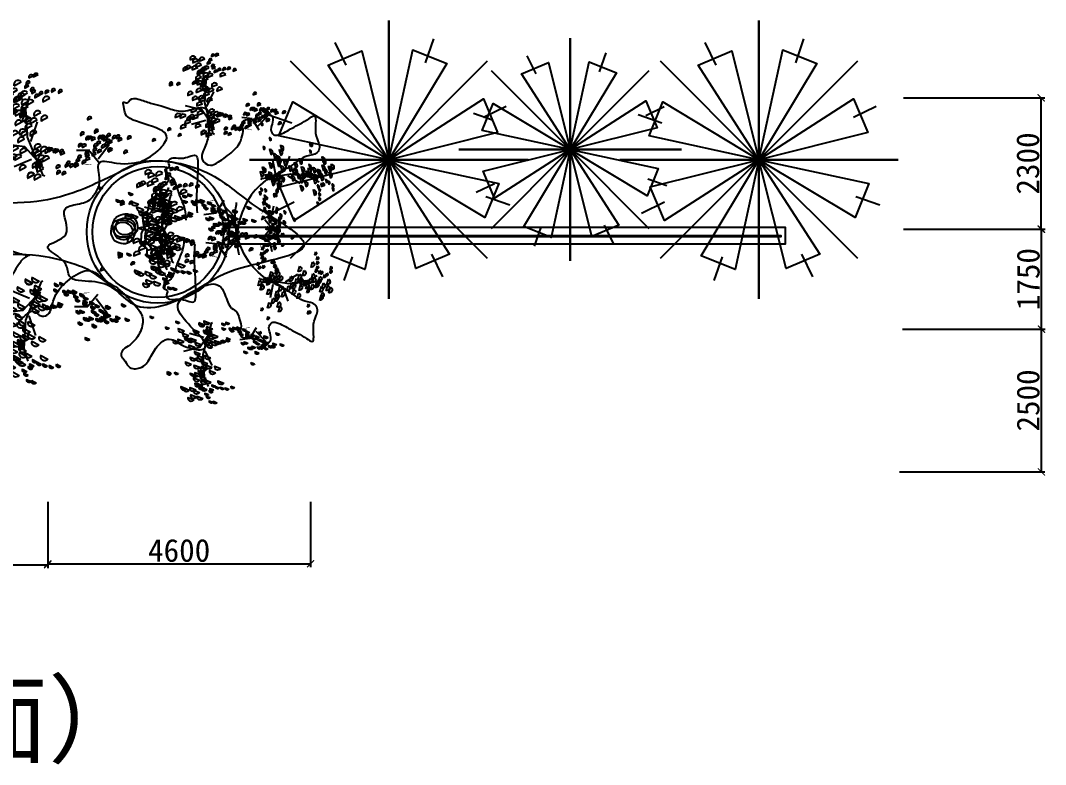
# Model space of a CAD drawing. Extents: x 652 to 897, y 187 to 370.
# Drawn here: x 710.51 to 746.39, y 293.95 to 320 of the extents above; entities that cross this region are included whole.
import ezdxf

# ---------------------------------------------------------------- set-up
doc = ezdxf.new("R2010")
doc.units = 0
doc.layers.get('0').update_dxf_attribs({"linetype": 'CONTINUOUS'})
doc.layers.get('DEFPOINTS').update_dxf_attribs({"linetype": 'CONTINUOUS'})
doc.layers.add('40', color=3, linetype='CONTINUOUS')
doc.styles.get("Standard").update_dxf_attribs({"font": 'SimSun.ttf'})
doc.dimstyles.new('ISO-25', dxfattribs={"dimscale": 0.1, "dimtxt": 8, "dimasz": 2.5, "dimexe": 1.25, "dimexo": 0.625, "dimtad": 1, "dimdec": 0, "dimlfac": 500, "dimtxsty": 'STANDARD', "dimblk": 'ARCHTICK', "dimcen": 2.5, "dimazin": 3, "dimtfac": 1, "dimtdec": 0, "dimtmove": 0, "dimatfit": 3})

# ---------------------------------------------------------------- blocks, each defined once
blk = doc.blocks.new('M_G79')
at = {"color": 3, "linetype": 'CONTINUOUS'}
for p, q in [((-1186, 4132), (-869, 4207)), ((-1072, 3965), (-755, 4040)), ((-716, 3992), (-399, 4067)), ((-222, 3919), (-31, 3964)), ((-43, 4142), (148, 4187)), ((156, 4142), (346, 4187)), ((178, 4140), (368, 4185)), ((-1641, 3610), (-1324, 3685)), ((-1503, 3661), (-1186, 3736)), ((-1157, 3600), (-840, 3675)), ((-946, 3709), (-629, 3784)), ((-712, 3440), (-395, 3515)), ((-574, 3491), (-257, 3566)), ((-326, 3777), (-136, 3822)), ((-125, 3600), (65, 3645)), ((-93, 3486), (97, 3531)), ((-2463, 3000), (-2272, 3045)), ((-1041, 3058), (-724, 3133)), ((-922, 3332), (-605, 3407)), ((-922, 3332), (-605, 3407)), ((-835, 3322), (-518, 3397)), ((-702, 2932), (-385, 3007)), ((-634, 3145), (-317, 3220)), ((-421, 3077), (-104, 3152)), ((-28, 3281), (162, 3326)), ((178, 3346), (368, 3391)), ((257, 3024), (574, 3099)), ((441, 3339), (632, 3384)), ((705, 3331), (895, 3376)), ((979, 3213), (1169, 3258)), ((-2470, 2935), (-2280, 2980)), ((-2075, 2913), (-1885, 2958)), ((-1245, 2843), (-1055, 2888)), ((-1129, 2896), (-939, 2941)), ((-1042, 2886), (-852, 2931)), ((-1007, 2768), (-690, 2843)), ((-845, 2640), (-528, 2715)), ((-800, 2683), (-610, 2728)), ((-778, 2681), (-588, 2726)), ((-742, 2809), (-552, 2854)), ((-711, 2894), (-520, 2939)), ((-259, 2552), (58, 2627)), ((-1590, 2282), (-1273, 2357)), ((-1116, 2383), (-799, 2458)), ((-777, 2456), (-460, 2531)), ((-748, 2122), (-431, 2197)), ((-697, 2381), (-380, 2456)), ((-486, 2291), (-169, 2366)), ((-24, 2284), (293, 2359)), ((-1379, 1994), (-1062, 2069)), ((-1195, 1665), (-878, 1740)), ((-1050, 1979), (-733, 2054)), ((-997, 1863), (-680, 1938)), ((-629, 1800), (-312, 1875)), ((1860, 1814), (2050, 1859)), ((-2413, 1227), (-2096, 1302)), ((-1537, 1372), (-1220, 1447)), ((1402, 1270), (1592, 1315)), ((-2156, 1154), (-1839, 1229)), ((-1953, 801), (-1636, 876)), ((-1822, 985), (-1505, 1060)), ((-1682, 1057), (-1365, 1132)), ((-1513, 994), (-1195, 1069)), ((-1227, 1183), (-910, 1258)), ((-760, 1021), (-443, 1096)), ((-661, 922), (-344, 997)), ((-607, 1202), (-290, 1277)), ((-385, 1023), (-68, 1098)), ((-218, 939), (99, 1014)), ((-86, 973), (104, 1018)), ((-43, 968), (148, 1013)), ((124, 883), (315, 928)), ((187, 854), (378, 899)), ((1199, 830), (1389, 875)), ((1574, 1031), (1764, 1076)), ((1661, 1021), (1851, 1066)), ((1785, 941), (1975, 986)), ((1990, 1205), (2181, 1250)), ((1993, 1227), (2183, 1272)), ((2070, 931), (2260, 976)), ((2179, 919), (2369, 964)), ((2218, 871), (2408, 916)), ((2443, 912), (2633, 957)), ((-2906, 603), (-2715, 648)), ((-2219, 588), (-1902, 663)), ((-1433, 523), (-1116, 598)), ((-886, 484), (-569, 559)), ((-760, 426), (-443, 501)), ((-750, 513), (-433, 588)), ((-573, 714), (-256, 789)), ((-407, 629), (-89, 704)), ((379, 789), (569, 834)), ((391, 699), (581, 744)), ((1347, 769), (1537, 814)), ((1376, 435), (1566, 480)), ((1734, 484), (1924, 529)), ((1819, 651), (2009, 696)), ((1959, 723), (2149, 768)), ((2114, 530), (2304, 575)), ((2252, 581), (2442, 626)), ((2276, 798), (2466, 843)), ((2353, 702), (2544, 747)), ((2433, 627), (2623, 672)), ((2649, 779), (2839, 824)), ((2801, 762), (2991, 807)), ((2852, 624), (3042, 669)), ((3246, 602), (3437, 647)), ((-3794, 150), (-3603, 195)), ((-2397, 215), (-2207, 260)), ((-1191, 121), (-874, 196)), ((-1188, 143), (-871, 218)), ((-941, -17), (-624, 58)), ((-755, 271), (-438, 346)), ((23, -31), (213, 14)), ((71, 206), (261, 251)), ((442, 164), (632, 209)), ((517, 244), (707, 289)), ((633, 99), (823, 144)), ((788, 104), (978, 149)), ((826, 56), (1017, 101)), ((935, 242), (1125, 287)), ((1037, 363), (1227, 408)), ((1163, 106), (1353, 151)), ((1349, 196), (1539, 241)), ((1366, 348), (1556, 393)), ((1649, 317), (1839, 362)), ((1898, 377), (2089, 422)), ((2334, 329), (2524, 374)), ((2353, 305), (2544, 350)), ((2944, 63), (3134, 108)), ((233, -121), (424, -76))]:
    blk.add_line(p, q, dxfattribs=at)
for points in [[(-474, 19), (-535, 70), (-743, 1769), (-503, 2932), (-208, 3406)], [(-656, 1561), (-179, 2279)], [(-615, 740), (-958, 1418), (-1781, 1752)], [(-1607, 740), (-823, 852)], [(1614, 559), (1079, 706)], [(1612, 537), (1876, -65)], [(1854, 135), (2456, 597)]]:
    blk.add_lwpolyline(points, dxfattribs=at)
at = {"color": 3, "linetype": 'CONTINUOUS', "const_width": 22.5}
blk.add_lwpolyline([(1251, 70), (1527, -27)], dxfattribs=at)
at = {"color": 3, "linetype": 'CONTINUOUS'}
for centre, radius in [((-1018, 4158), 157), ((-904, 3991), 157), ((-778, 3734), 157), ((-548, 4017), 157), ((-225, 3792), 94.1), ((-121, 3935), 94.1), ((58, 4157), 94.1), ((257, 4157), 94.1), ((279, 4155), 94.1), ((-1473, 3635), 157), ((-1335, 3686), 157), ((-989, 3625), 157), ((-754, 3357), 157), ((-754, 3357), 157), ((-667, 3347), 157), ((-543, 3466), 157), ((-405, 3517), 157), ((-24, 3615), 94.1), ((7, 3502), 94.1), ((279, 3361), 94.1), ((542, 3354), 94.1), ((806, 3347), 94.1), ((-2369, 2950), 94.1), ((-2362, 3015), 94.1), ((-1975, 2928), 94.1), ((-1028, 2911), 94.1), ((-941, 2902), 94.1), ((-872, 3083), 157), ((-610, 2909), 94.1), ((-534, 2958), 157), ((-466, 3171), 157), ((-253, 3103), 157), ((73, 3296), 94.1), ((425, 3050), 157), ((1080, 3228), 94.1), ((-1144, 2858), 94.1), ((-947, 2408), 157), ((-839, 2793), 157), ((-676, 2665), 157), ((-699, 2698), 94.1), ((-677, 2696), 94.1), ((-609, 2481), 157), ((-641, 2824), 94.1), ((-529, 2406), 157), ((-91, 2578), 157), ((-1422, 2307), 157), ((-1211, 2019), 157), ((-882, 2004), 157), ((-580, 2147), 157), ((-318, 2317), 157), ((144, 2309), 157), ((-1027, 1690), 157), ((-829, 1888), 157), ((-461, 1825), 157), ((1961, 1830), 94.1), ((-2245, 1252), 157), ((-1988, 1179), 157), ((-1369, 1397), 157), ((-1059, 1208), 157), ((-439, 1228), 157), ((1503, 1285), 94.1), ((2091, 1220), 94.1), ((2094, 1242), 94.1), ((-1785, 826), 157), ((-1654, 1010), 157), ((-1514, 1083), 157), ((-1344, 1020), 157), ((-592, 1046), 157), ((-492, 947), 157), ((-405, 739), 157), ((-217, 1049), 157), ((-50, 964), 157), ((15, 988), 94.1), ((58, 983), 94.1), ((225, 898), 94.1), ((288, 869), 94.1), ((479, 804), 94.1), ((1300, 845), 94.1), ((1448, 785), 94.1), ((1675, 1046), 94.1), ((1762, 1036), 94.1), ((1886, 956), 94.1), ((2171, 947), 94.1), ((2280, 935), 94.1), ((2319, 886), 94.1), ((2377, 814), 94.1), ((2544, 927), 94.1), ((2750, 794), 94.1), ((2902, 777), 94.1), ((-2805, 618), 94.1), ((-2051, 613), 157), ((-1264, 548), 157), ((-717, 509), 157), ((-592, 451), 157), ((-587, 296), 157), ((-582, 538), 157), ((-238, 654), 157), ((492, 714), 94.1), ((1138, 378), 94.1), ((1467, 364), 94.1), ((1477, 451), 94.1), ((1835, 499), 94.1), ((1919, 666), 94.1), ((1999, 393), 94.1), ((2060, 739), 94.1), ((2215, 545), 94.1), ((2353, 596), 94.1), ((2435, 344), 94.1), ((2454, 717), 94.1), ((2534, 642), 94.1), ((2953, 639), 94.1), ((3347, 618), 94.1), ((-3693, 165), 94.1), ((-2296, 231), 94.1), ((-1022, 146), 157), ((-1020, 168), 157), ((-773, 8), 157), ((124, -16), 94.1), ((172, 221), 94.1), ((542, 180), 94.1), ((617, 260), 94.1), ((734, 114), 94.1), ((889, 119), 94.1), ((927, 71), 94.1), ((1036, 257), 94.1), ((1264, 122), 94.1), ((1450, 211), 94.1), ((1750, 332), 94.1), ((2454, 320), 94.1), ((3045, 78), 94.1), ((334, -106), 94.1)]:
    blk.add_arc(centre, radius, 18.4422, 198.4146, dxfattribs=at)
at = {"width": 0.8, "flags": 9}
for tag in ['XSIZE', 'YSIZE']:
    blk.add_attdef(tag, (0, 0), '', height=0.5, dxfattribs=at)
blk = doc.blocks.new('PLANT23')
at = {"color": 3}
blk.add_lwpolyline([(-1686, 1786), (82, 18), (82, 2518)], dxfattribs=at)
for points in [[(82, 2518), (82, 18), (1849, 1786)], [(-684, 1716), (-882, 2124)], [(741, 1760), (889, 2188)], [(82, 18), (-1010, 1716), (-404, 1972), (82, 18)], [(82, 18), (510, 1991), (1120, 1743), (82, 18)], [(-2418, 18), (82, 18), (-1686, 1786)], [(1849, 1786), (82, 18), (2582, 18)], [(82, 18), (1779, 1110), (2035, 504), (82, 18)], [(82, 18), (-1891, 447), (-1643, 1056), (82, 18)], [(1779, 784), (2187, 982)], [(-1660, 677), (-2089, 826)], [(-1686, -1750), (82, 18), (-2418, 18)], [(82, 18), (-1616, -1073), (-1872, -467), (82, 18)], [(82, -2482), (82, 18), (-1686, -1750)], [(82, 18), (-347, -1954), (-956, -1707), (82, 18)], [(82, 18), (2054, -410), (1807, -1020), (82, 18)], [(2582, 18), (82, 18), (1849, -1750)], [(82, 18), (1173, -1679), (567, -1936), (82, 18)], [(1849, -1750), (82, 18), (82, -2482)], [(1823, -641), (2252, -789)], [(-1616, -747), (-2024, -945)], [(-577, -1723), (-726, -2152)], [(847, -1679), (1045, -2087)]]:
    blk.add_lwpolyline(points)
blk = doc.blocks.new('_ARCHTICK')
at = {"color": 0, "linetype": 'BYBLOCK', "const_width": 0.15}
blk.add_lwpolyline([(-0.5, -0.5), (0.5, 0.5)], dxfattribs=at)
blk = doc.blocks.new('*D26')
at = {"color": 0}
for p, q in [((711.463, 303.141), (711.463, 300.852)), ((720.664, 303.141), (720.664, 300.852)), ((711.463, 300.977), (720.664, 300.977))]:
    blk.add_line(p, q, dxfattribs=at)
at = {"layer": 'DEFPOINTS', "color": 0}
for p in [(711.463, 303.204), (720.664, 303.204), (720.664, 300.977)]:
    blk.add_point(p, dxfattribs=at)
at = {"color": 0, "xscale": 0.25, "yscale": 0.25, "zscale": 0.25, "rotation": 180}
blk.add_blockref('_ARCHTICK', (711.463, 300.977), dxfattribs=at)
at = {"color": 0, "xscale": 0.25, "yscale": 0.25, "zscale": 0.25}
blk.add_blockref('_ARCHTICK', (720.664, 300.977), dxfattribs=at)
at = {"color": 0, "insert": (716.063, 301.439), "char_height": 0.8, "attachment_point": 5}
blk.add_mtext('4600', dxfattribs=at)
blk = doc.blocks.new('*D32')
at = {"color": 0}
for p, q in [((691.263, 303.301), (691.263, 300.82)), ((711.463, 303.141), (711.463, 300.82)), ((691.263, 300.945), (711.463, 300.945))]:
    blk.add_line(p, q, dxfattribs=at)
at = {"layer": 'DEFPOINTS', "color": 0}
for p in [(691.263, 303.363), (711.463, 303.204), (711.463, 300.945)]:
    blk.add_point(p, dxfattribs=at)
at = {"color": 0, "xscale": 0.25, "yscale": 0.25, "zscale": 0.25, "rotation": 180}
blk.add_blockref('_ARCHTICK', (691.263, 300.945), dxfattribs=at)
at = {"color": 0, "xscale": 0.25, "yscale": 0.25, "zscale": 0.25}
blk.add_blockref('_ARCHTICK', (711.463, 300.945), dxfattribs=at)
at = {"color": 0, "insert": (701.363, 301.408), "char_height": 0.8, "attachment_point": 5}
blk.add_mtext('10100', dxfattribs=at)
blk = doc.blocks.new('*D37')
at = {"color": 0}
for p, q in [((741.421, 312.693), (746.372, 312.693)), ((746.247, 309.194), (746.247, 312.693)), ((741.376, 309.194), (746.372, 309.194))]:
    blk.add_line(p, q, dxfattribs=at)
at = {"layer": 'DEFPOINTS', "color": 0}
for p in [(741.359, 312.693), (746.247, 312.693), (741.314, 309.194)]:
    blk.add_point(p, dxfattribs=at)
at = {"color": 0, "xscale": 0.25, "yscale": 0.25, "zscale": 0.25}
for p, rotation in [((746.247, 312.693), 90), ((746.247, 309.194), 270)]:
    blk.add_blockref('_ARCHTICK', p, dxfattribs=dict(at, rotation=rotation))
at = {"color": 0, "insert": (745.785, 310.944), "char_height": 0.8, "attachment_point": 5, "rotation": 90}
blk.add_mtext('1750', dxfattribs=at)
blk = doc.blocks.new('*D38')
at = {"color": 0}
for p, q in [((741.376, 309.194), (746.367, 309.194)), ((746.242, 304.194), (746.242, 309.194)), ((741.27, 304.194), (746.367, 304.194))]:
    blk.add_line(p, q, dxfattribs=at)
at = {"layer": 'DEFPOINTS', "color": 0}
for p in [(741.314, 309.194), (746.242, 309.194), (741.208, 304.194)]:
    blk.add_point(p, dxfattribs=at)
at = {"color": 0, "xscale": 0.25, "yscale": 0.25, "zscale": 0.25}
for p, rotation in [((746.242, 309.194), 90), ((746.242, 304.194), 270)]:
    blk.add_blockref('_ARCHTICK', p, dxfattribs=dict(at, rotation=rotation))
at = {"color": 0, "insert": (745.78, 306.694), "char_height": 0.8, "attachment_point": 5, "rotation": 90}
blk.add_mtext('2500', dxfattribs=at)
blk = doc.blocks.new('*D39')
at = {"color": 0}
for p, q in [((741.421, 317.293), (746.358, 317.293)), ((746.233, 312.693), (746.233, 317.293)), ((741.421, 312.693), (746.358, 312.693))]:
    blk.add_line(p, q, dxfattribs=at)
at = {"layer": 'DEFPOINTS', "color": 0}
for p in [(741.359, 317.293), (746.233, 317.293), (741.359, 312.693)]:
    blk.add_point(p, dxfattribs=at)
at = {"color": 0, "xscale": 0.25, "yscale": 0.25, "zscale": 0.25}
for p, rotation in [((746.233, 317.293), 90), ((746.233, 312.693), 270)]:
    blk.add_blockref('_ARCHTICK', p, dxfattribs=dict(at, rotation=rotation))
at = {"color": 0, "insert": (745.771, 314.993), "char_height": 0.8, "attachment_point": 5, "rotation": 90}
blk.add_mtext('2300', dxfattribs=at)

msp = doc.modelspace()

# ---------------------------------------------------------------- linework, layer by layer
for points in [[(717.7903, 312.1619), (717.7903, 312.7619), (737.2718, 312.7619), (737.2718, 312.1619)], [(717.8041, 312.4599), (717.8041, 312.4399), (737.1363, 312.4399), (737.1363, 312.4599)]]:
    msp.add_lwpolyline(points, close=True)
at = {"color": 253}
for radius in [2.495, 2.295]:
    msp.add_circle((715.3228, 312.5956), radius, dxfattribs=at)
for points, knots in [([(714.5567, 314.97), (714.6323, 315.0174), (715.0861, 315.2176), (715.5218, 315.587), (715.799, 316.1542), (714.3847, 316.4781), (714.1478, 316.7286), (714.1458, 316.9177), (714.0752, 317.1846), (714.271, 317.0693), (714.3551, 317.3058), (714.7134, 317.2413), (715.0303, 317.0998), (715.4098, 317.0265), (715.7778, 316.8933), (716.1432, 316.7838), (716.5107, 316.8855), (716.7594, 316.9654), (717.0985, 316.9296), (716.9958, 316.4451), (717.2003, 316.1033), (716.8909, 315.408), (716.8047, 315.1227), (717.1098, 314.8636), (717.4149, 315.016), (718.1447, 315.5425), (718.2429, 315.8725), (718.3415, 316.1593), (718.2248, 316.3799), (718.3644, 316.559), (718.6045, 316.5158), (718.8414, 316.5846), (719.0464, 316.6646), (719.3471, 316.7536), (719.3528, 316.4093), (719.2359, 316.2168), (719.3426, 315.962), (719.6769, 316.0188), (720.0569, 316.2712), (720.4388, 316.4346), (720.9051, 316.7842), (720.7818, 316.1213), (720.8984, 315.8337), (721.0084, 315.558), (720.8762, 315.2903), (720.4253, 315.2749), (719.9998, 314.8764), (719.2972, 314.5799), (718.3887, 313.8479), (718.0272, 312.7143), (718.1179, 311.9622), (718.1467, 311.7972)], [39.1940911, 39.1940911, 39.1940911, 39.1940911, 39.2846317, 39.5539122, 39.7676815, 39.972807, 40.1057736, 40.2361028, 40.310966, 40.3697336, 40.4496516, 40.5893508, 40.8178855, 41.009437, 41.1548682, 41.4105227, 41.5594954, 41.7084681, 41.8292593, 41.9595885, 42.3032789, 42.4518475, 42.5636982, 42.7106171, 42.803544, 42.9165921, 43.1023543, 43.2580189, 43.3694453, 43.4219924, 43.5613828, 43.6918114, 43.7865758, 43.9170043, 44.0377163, 44.1670616, 44.2757558, 44.3506749, 44.6237777, 44.9536466, 45.0587963, 45.3035658, 45.5179402, 45.620503, 45.7209652, 45.910494, 46.2228361, 46.5697585, 47.0493798, 47.9340359, 48.1850964, 48.1850964, 48.1850964, 48.1850964]), ([(714.5567, 314.97), (712.9759, 314.1907), (712.3323, 313.951), (711.1369, 313.5805), (709.8402, 313.6396), (708.7595, 313.4604), (707.7802, 313.3376), (706.8555, 313.2965), (706.1674, 313.2668), (705.9746, 313.2585)], [4.2685032, 4.2685032, 4.2685032, 4.2685032, 4.6330805, 5.2521008, 6.1594967, 6.5411219, 6.8955907, 7.6391096, 7.9285343, 7.9285343, 7.9285343, 7.9285343]), ([(696.2013, 313.1075), (695.2119, 313.1846), (693.7286, 313.335), (692.0719, 313.4769), (691.1252, 312.9558), (691.3159, 312.4235), (691.6797, 312.3289), (692.1257, 312.8606), (693.3499, 312.2619), (695.3373, 312.4282), (697.8614, 312.1457), (700.1267, 312.0431), (701.4465, 312.1119), (702.2081, 311.9712), (702.8708, 311.9881), (703.3547, 312.2266), (703.7714, 312.0135), (703.4309, 311.8755), (703.3877, 311.5293), (703.1102, 311.159), (702.8948, 310.9098), (702.8352, 310.5175), (702.5515, 310.6546), (702.2728, 310.9034), (701.7377, 311.1864), (701.2208, 311.6801), (700.8351, 311.4191), (700.6795, 311.0137), (701.2528, 310.7546), (701.6426, 310.4534), (701.797, 309.9894), (702.2608, 310.0176), (702.1585, 309.7816), (702.2754, 309.6517), (702.3504, 309.5042), (702.4792, 309.3547), (702.617, 309.3971), (702.7345, 309.4267), (702.8221, 309.5137), (702.9053, 309.6654), (703.1801, 309.5649), (703.1937, 309.1782), (703.3348, 308.8565), (703.3641, 308.3274), (703.715, 308.4679), (703.9991, 308.3095), (704.0086, 308.529), (703.9388, 308.6887), (703.9277, 308.9289), (703.8758, 309.0784), (703.8645, 309.2363), (703.9874, 309.2108), (703.9911, 309.0421), (704.188, 308.8877), (704.4032, 308.7985), (704.4864, 308.6152), (704.6688, 308.6111), (704.8279, 308.697), (704.9623, 308.8217), (705.0372, 309.0114), (704.8935, 309.0755), (704.7656, 309.1603), (704.8954, 309.282), (705.095, 309.1752), (705.3955, 309.0743), (705.5579, 309.4382), (705.7736, 309.556), (705.8532, 309.8171), (705.1175, 309.881), (704.653, 309.891), (704.0367, 309.9822), (703.8696, 310.009), (703.6778, 310.1471), (703.7377, 310.3998), (703.789, 310.6694), (703.9017, 310.9228), (704.0761, 311.2119), (704.3909, 311.4515), (704.83, 311.7257), (705.2901, 311.9636), (705.7186, 312.0988), (706.1251, 312.2407), (706.5773, 312.1611), (706.9329, 312.2587), (707.1474, 312.1208), (707.0744, 311.998), (707.1322, 311.8224), (707.2689, 311.6674), (707.5051, 311.5643), (707.7057, 311.88), (708.1211, 312.1683), (708.7865, 312.2161), (709.4556, 312.0063), (710.0748, 312.0061), (710.5573, 311.8008), (710.8253, 311.7829), (710.8253, 311.7829), (710.6379, 311.7239), (710.3635, 311.3491), (710.1433, 310.9313), (709.837, 310.4594), (709.6982, 310.0258), (709.5623, 309.5688), (709.5188, 309.3068), (709.5292, 308.8664), (709.7592, 309.3448), (709.9635, 309.5025), (710.2599, 309.7793), (710.4567, 309.6938), (710.5648, 309.5637), (710.7113, 309.7021), (710.8378, 309.8357), (711.0561, 309.8157), (711.1447, 309.6898), (711.2905, 309.6261), (711.5133, 309.6887), (711.6184, 310.0175), (711.7269, 310.4781), (712.1895, 310.9404), (712.859, 311.3548), (713.2349, 311.1092), (713.5241, 310.8492), (713.8711, 310.6613), (713.8711, 310.6613), (714.1603, 310.4012), (714.1603, 310.4012), (714.7386, 309.8233), (714.8398, 309.4044), (714.6374, 308.8987), (714.2685, 308.5609), (714.0753, 308.5021), (714.0048, 308.2352), (714.1458, 308.1474), (714.3148, 307.764), (714.8314, 307.8344), (715.0193, 308.1159), (715.2783, 308.6302), (715.7473, 308.9604), (716.0728, 308.6361), (716.4403, 308.5343), (716.689, 308.4545), (717.0281, 308.4903), (716.9254, 308.9748), (715.5445, 309.9671), (716.5396, 310.5175), (717.0727, 310.7839), (717.5703, 310.8194), (717.7969, 309.9282), (718.0743, 309.8774), (718.1725, 309.5473), (718.271, 309.2605), (718.1544, 309.04), (718.294, 308.8609), (718.5341, 308.904), (718.771, 308.8352), (718.976, 308.7552), (719.2766, 308.6662), (719.2824, 309.0106), (719.1654, 309.2031), (719.2722, 309.4578), (719.6065, 309.401), (719.9865, 309.1486), (720.3684, 308.9853), (720.8347, 308.6356), (720.7114, 309.2986), (720.828, 309.5862), (720.938, 309.8619), (720.8057, 310.1295), (720.3548, 310.1449), (719.9294, 310.5435), (719.2268, 310.84), (718.3183, 311.572), (717.9568, 312.7056), (718.0475, 313.4577), (718.0763, 313.6227)], [12.8168907, 12.8168907, 12.8168907, 12.8168907, 14.2957939, 15.0397825, 15.391453, 15.5980397, 15.7080892, 15.8923187, 16.494562, 17.3659566, 18.9851149, 20.2339075, 20.7879213, 20.9474435, 21.3993229, 21.7261383, 21.8053933, 21.880564, 22.1108338, 22.3248654, 22.536783, 22.6748345, 22.7222166, 22.9507514, 23.2583518, 23.6778439, 23.7473214, 23.9332468, 24.1912333, 24.5182528, 24.6925482, 24.8709081, 24.9266213, 25.0065193, 25.1052589, 25.192907, 25.2605548, 25.3021066, 25.3746518, 25.4416266, 25.5320565, 25.7084295, 25.9532848, 26.1298579, 26.3066971, 26.4102084, 26.4659216, 26.5659405, 26.6922458, 26.8009399, 26.8380821, 26.8752529, 26.9294074, 27.0614405, 27.2193893, 27.2719365, 27.3369853, 27.4581203, 27.5380183, 27.6221031, 27.697009, 27.7564934, 27.7899808, 27.9107857, 28.0594687, 28.1884926, 28.4131224, 28.4595501, 28.5160741, 29.2887633, 29.3538121, 29.4411197, 29.5474049, 29.6559799, 29.7898852, 29.972326, 30.0637895, 30.2945112, 30.5514504, 30.8452378, 31.0654988, 31.2277685, 31.4814054, 31.7329943, 31.7664916, 31.8031973, 31.9108293, 32.0194876, 32.1223295, 32.2282316, 32.5041042, 32.8872341, 33.1661694, 33.5526742, 33.8431322, 33.9365218, 33.9988207, 34.2094093, 34.3664654, 34.7079285, 34.9120005, 35.205491, 35.396506, 35.5944086, 35.7002856, 35.8248834, 36.079914, 36.2453171, 36.3219431, 36.3842707, 36.4568261, 36.5619204, 36.6734326, 36.7198832, 36.787531, 36.8998001, 37.0172629, 37.2722415, 37.6148785, 37.9492405, 38.2566888, 38.4650075, 38.6201015, 38.8896809, 39.0495362, 39.2846317, 39.5539122, 39.7676815, 39.972807, 40.1057736, 40.2361028, 40.310966, 40.3697336, 40.4496516, 40.5893508, 40.8178855, 41.009437, 41.1548682, 41.4105227, 41.5594954, 41.7084681, 41.8292593, 41.9595885, 42.3032789, 42.4518475, 42.5636982, 42.7106171, 42.803544, 42.9165921, 43.1023543, 43.2580189, 43.3694453, 43.4219924, 43.5613828, 43.6918114, 43.7865758, 43.9170043, 44.0377163, 44.1670616, 44.2757558, 44.3506749, 44.6237777, 44.9536466, 45.0587963, 45.3035658, 45.5179402, 45.620503, 45.7209652, 45.910494, 46.2228361, 46.5697585, 47.0493798, 47.9340359, 48.1850964, 48.1850964, 48.1850964, 48.1850964]), ([(713.7783, 310.6362), (713.0463, 311.2291), (712.4027, 311.4688), (711.2073, 311.8394), (709.9106, 311.7802), (708.83, 311.9595), (707.8507, 312.0822), (706.8851, 312.1252), (706.1561, 312.1565), (705.9225, 312.1667)], [4.2685032, 4.2685032, 4.2685032, 4.2685032, 4.6330805, 5.2521008, 6.1594967, 6.5411219, 6.8955907, 7.6391096, 7.9898732, 7.9898732, 7.9898732, 7.9898732])]:
    msp.add_open_spline(points, degree=3, knots=knots, dxfattribs=at)
at = {"color": 253, "start_tangent": (-0.5863235, -0.810077), "end_tangent": (-0.5863235, -0.810077)}
msp.add_spline([(713.2102, 314.0881), (712.9772, 313.7518), (712.5112, 313.5707), (712.071, 313.3896), (712.0976, 312.5117), (711.463, 312.089), (712.0976, 311.4549), (712.226, 311.047), (713.0026, 310.8577), (713.7982, 310.5927), (714.4733, 310.0527), (716.4975, 310.4589), (717.8335, 311.1966), (720.4393, 312.1619), (718.7273, 313.4992), (717.3062, 314.534), (714.8673, 315.0712), (713.874, 315.0028), (713.2868, 315.0407), (713.2102, 314.0881)], degree=3, dxfattribs=at)
at = {"color": 252}
for points in [[(715.3681, 313.8377), (715.4648, 314.1483), (715.6598, 314.3548), (715.7025, 314.4677), (715.6359, 314.5172), (715.6055, 314.6431), (715.5833, 314.794), (715.7141, 314.8725), (715.6933, 315.0947), (715.747, 315.1502), (716.2141, 315.1831), (716.6759, 315.248), (716.7177, 315.0306), (716.7113, 314.6096), (716.681, 314.0221), (716.6703, 313.6318), (716.695, 313.2661)], [(716.3053, 313.0057), (716.267, 313.3985), (716.1088, 313.8125), (715.9574, 314.247), (715.8012, 314.5156), (715.748, 314.5466), (715.6715, 314.6034), (715.6371, 314.7052), (715.6231, 314.8003), (715.6379, 314.8317)], [(713.8947, 312.3868), (713.7816, 312.5957), (713.8303, 312.8104), (714.0087, 312.9207), (714.2917, 312.8705), (714.4082, 312.7339), (714.4434, 312.5666), (714.3268, 312.4131), (714.1533, 312.3363), (713.8947, 312.3868)], [(713.9652, 313.0331), (713.852, 312.8241), (713.9007, 312.6095), (714.0792, 312.4992), (714.3621, 312.5494), (714.4786, 312.6859), (714.5138, 312.8532), (714.3973, 313.0067), (714.2237, 313.0836), (713.9652, 313.0331)], [(715.2977, 311.5822), (715.3944, 311.2716), (715.5894, 311.0651), (715.6321, 310.9521), (715.5655, 310.9026), (715.5351, 310.7767), (715.5129, 310.6259), (715.6437, 310.5474), (715.6229, 310.3252), (715.6765, 310.2696), (716.1437, 310.2367), (716.6055, 310.1718), (716.6472, 310.3892), (716.6408, 310.8102), (716.6106, 311.3978), (716.5999, 311.788), (716.6245, 312.1537)], [(716.2349, 312.4142), (716.1966, 312.0214), (716.0384, 311.6073), (715.8869, 311.1729), (715.7307, 310.9043), (715.6775, 310.8732), (715.6011, 310.8165), (715.5667, 310.7146), (715.5527, 310.6195), (715.5675, 310.5882)]]:
    msp.add_spline(points, degree=3, dxfattribs=at)
for points, start_tangent, end_tangent in [([(714.8, 313.0292), (714.8584, 312.7588), (714.9044, 312.683), (715.0084, 312.5949), (715.2338, 312.5671), (715.6084, 312.7854), (715.6757, 313.2138), (715.5256, 313.6009), (715.258, 313.7754), (715.1775, 313.774), (715.0141, 313.6534), (715.0015, 313.4308), (714.8461, 313.2219), (714.7947, 313.0656), (714.8, 313.0292)], (-0.1088033, -0.9940633), (-0.1088033, -0.9940633)), ([(715.1487, 313.5325), (715.1386, 313.3822), (715.065, 313.2785), (714.9632, 313.1513), (714.9422, 312.892), (715.0633, 312.7114), (715.2659, 312.6845), (715.4717, 312.8282), (715.537, 313.0267), (715.5425, 313.311), (715.4279, 313.5115), (715.2381, 313.6442), (715.1765, 313.617), (715.1487, 313.5325)], (0.52937, -0.8483911), (0.52937, -0.8483911)), ([(713.8003, 313.0245), (713.7434, 312.8009), (713.8426, 312.4927), (714.3249, 312.4471), (714.5766, 312.6276), (714.5652, 312.9488), (714.3294, 313.21), (714.0181, 313.1911), (713.8334, 313.0812), (713.8003, 313.0245)], (-0.5803343, -0.8143784), (-0.5803343, -0.8143784)), ([(713.7298, 312.3953), (713.673, 312.6189), (713.7722, 312.9271), (714.2545, 312.9727), (714.5061, 312.7922), (714.4948, 312.4711), (714.2589, 312.2099), (713.9476, 312.2288), (713.763, 312.3387), (713.7298, 312.3953)], (-0.5803343, 0.8143784), (-0.5803343, 0.8143784)), ([(714.7296, 312.3907), (714.788, 312.6611), (714.8339, 312.7369), (714.938, 312.8249), (715.1633, 312.8528), (715.538, 312.6345), (715.6052, 312.2061), (715.4552, 311.8189), (715.1875, 311.6444), (715.1071, 311.6458), (714.9437, 311.7664), (714.9311, 311.9891), (714.7757, 312.1979), (714.7242, 312.3543), (714.7296, 312.3907)], (-0.1088033, 0.9940633), (-0.1088033, 0.9940633)), ([(715.0782, 311.8874), (715.0681, 312.0377), (714.9946, 312.1413), (714.8928, 312.2686), (714.8718, 312.5279), (714.9929, 312.7084), (715.1954, 312.7353), (715.4012, 312.5917), (715.4666, 312.3931), (715.472, 312.1089), (715.3574, 311.9084), (715.1677, 311.7757), (715.106, 311.8029), (715.0782, 311.8874)], (0.52937, 0.8483911), (0.52937, 0.8483911))]:
    msp.add_spline(points, degree=3, dxfattribs=dict(at, start_tangent=start_tangent, end_tangent=end_tangent))

# ---------------------------------------------------------------- block references
for p, xscale, yscale, zscale, rotation in [((717.6155, 316.0352), 0.0006600000001350646, 0.0006600000001526496, 0.0006600000000000001, 8.3696482506415), ((711.7506, 314.638), 0.0008400000001021398, 0.0008400000001529406, 0.00084, 15.17836979002316), ((718.9311, 314.1408), 0.0006000000001158889, 0.0006000000001336048, 0.0006000000000000001, 272.42110965289), ((716.2489, 311.5521), 0.0007800000002122515, 0.0007800000001338958, 0.0007800000000000001, 8.369648250840067), ((716.1785, 313.8678), -0.0007800000002122515, 0.0007800000001338958, 0.0007800000000000001, 171.6303517491599), ((718.8607, 311.2791), -0.0006000000001158889, 0.0006000000001336048, 0.0006000000000000001, 267.5788903471101), ((711.6802, 310.7819), -0.0008400000001095813, 0.0008400000001529406, 0.00084, 164.8216302081058), ((717.5451, 309.3847), -0.0006600000001350646, 0.0006600000001526496, 0.0006600000000000001, 171.6303517493585)]:
    msp.add_blockref('M_G79', p, dxfattribs=dict(xscale=xscale, yscale=yscale, zscale=zscale, rotation=rotation))
at = {"layer": '40'}
for p, xscale, yscale, zscale in [((723.2429, 315.0892), 0.001949999108887823, 0.001950000319624223, 0.00195), ((736.1979, 315.0892), 0.001949999108887823, 0.001950000319624223, 0.00195), ((729.6215, 315.4509), 0.001559999287110259, 0.001560000255722116, 0.00156)]:
    msp.add_blockref('PLANT23', p, dxfattribs=dict(at, xscale=xscale, yscale=yscale, zscale=zscale))

# ---------------------------------------------------------------- texts
at = {"insert": (687.6074, 296.7747), "char_height": 2.5, "width": 48.8284, "attachment_point": 1}
msp.add_mtext('出入口一（平面）', dxfattribs=at)

# ---------------------------------------------------------------- dimensions: what is measured, and where the dimension line sits
for base, p1, p2, picture, middle in [((746.2333, 317.2933), (741.3588, 312.6931), (741.3588, 317.2933), '*D39', (745.7708, 314.9932)), ((746.2472601352, 312.693120123), (741.3136450252, 309.194120123), (741.3588174519, 312.693120123), '*D37', (745.7847601352, 310.943620123)), ((746.2423, 309.1941), (741.2078, 304.1944), (741.3136, 309.1941), '*D38', (745.7798, 306.6942))]:
    dim = msp.add_linear_dim(base=base, p1=p1, p2=p2, angle=90, dimstyle='ISO-25')
    dim.commit()
    dim.dimension.update_dxf_attribs({"geometry": picture, "text_midpoint": middle})
for base, p1, p2, picture, middle in [((711.4627, 300.9453), (691.2634, 303.363), (711.4627, 303.2037), '*D32', (701.363, 301.4078)), ((720.6636, 300.9768), (711.4627, 303.2037), (720.6636, 303.2037), '*D26', (716.0632, 301.4393))]:
    dim = msp.add_linear_dim(base=base, p1=p1, p2=p2, dimstyle='ISO-25')
    dim.commit()
    dim.dimension.update_dxf_attribs({"geometry": picture, "text_midpoint": middle})

doc.saveas('drawing.dxf')
